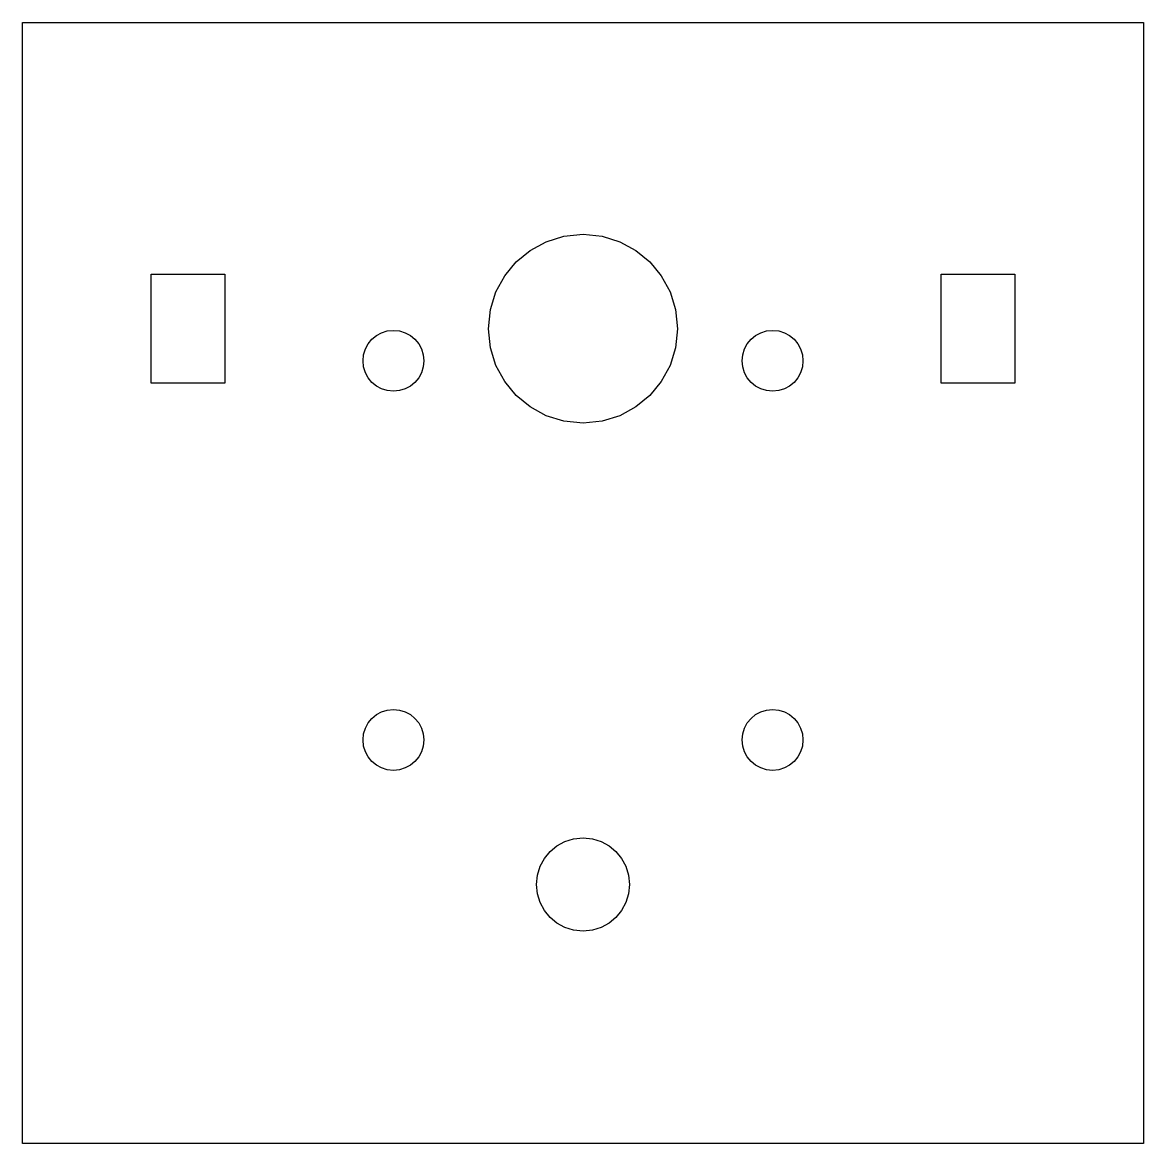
# Model space of a CAD drawing. Extents: x 0.1 to 34.9, y 0.1 to 34.9.
import ezdxf

# ---------------------------------------------------------------- set-up
doc = ezdxf.new("R2010")
doc.units = 0
doc.layers.add('Layer_1', color=7, linetype='CONTINUOUS')

msp = doc.modelspace()

# ---------------------------------------------------------------- linework, layer by layer
at = {"layer": 'Layer_1', "color": 7}
for points in [[(0.050186, 34.949812), (4.41264, 34.949812), (8.775094, 34.949812), (13.137547, 34.949812), (17.500001, 34.949812), (21.862455, 34.949812), (26.224908, 34.949812), (30.587362, 34.949812), (34.949816, 34.949812), (34.949816, 30.58736), (34.949816, 26.224904), (34.949816, 21.862451), (34.949816, 17.499998), (34.949816, 13.137531), (34.949816, 8.775081), (34.949816, 4.412631), (34.949816, 0.050181), (30.587362, 0.050181), (26.224908, 0.050181), (21.862455, 0.050181), (17.500001, 0.050181), (13.137547, 0.050181), (8.775094, 0.050181), (4.41264, 0.050181), (0.050186, 0.050181), (0.050186, 4.412631), (0.050186, 8.775081), (0.050186, 13.137531), (0.050186, 17.499998), (0.050186, 21.862451), (0.050186, 26.224904), (0.050186, 30.58736), (0.050186, 34.949812)], [(20.439356, 25.416182), (20.379639, 24.8238), (20.208367, 24.272053), (19.937361, 23.77276), (19.578439, 23.337742), (19.143422, 22.978821), (18.644131, 22.707817), (18.092383, 22.536545), (17.500001, 22.476826), (16.907618, 22.536545), (16.355871, 22.707817), (15.856579, 22.978823), (15.421562, 23.337742), (15.062641, 23.77276), (14.791634, 24.272053), (14.620362, 24.8238), (14.560645, 25.416182), (14.620363, 26.008564), (14.791635, 26.560311), (15.062641, 27.059604), (15.421563, 27.494622), (15.856579, 27.853541), (16.355871, 28.124547), (16.907618, 28.29582), (17.500001, 28.355538), (18.092383, 28.29582), (18.64413, 28.124547), (19.143422, 27.853541), (19.578439, 27.494622), (19.93736, 27.059604), (20.208367, 26.560311), (20.379639, 26.008564), (20.439356, 25.416182)], [(4.053059, 27.116131), (4.339794, 27.116131), (4.62653, 27.116131), (4.913265, 27.116131), (5.200001, 27.116131), (5.486736, 27.116131), (5.773472, 27.116131), (6.060207, 27.116131), (6.346943, 27.116131), (6.346943, 26.691141), (6.346943, 26.266151), (6.346943, 25.841164), (6.346943, 25.416174), (6.346943, 24.991184), (6.346943, 24.566196), (6.346943, 24.141206), (6.346943, 23.716217), (6.060207, 23.716217), (5.773472, 23.716217), (5.486736, 23.716217), (5.200001, 23.716217), (4.913265, 23.716217), (4.62653, 23.716217), (4.339794, 23.716217), (4.053059, 23.716217), (4.053059, 24.141206), (4.053059, 24.566196), (4.053059, 24.991184), (4.053059, 25.416174), (4.053059, 25.841164), (4.053059, 26.266151), (4.053059, 26.691141), (4.053059, 27.116131)], [(28.653017, 27.113167), (28.939763, 27.113167), (29.22651, 27.113167), (29.513256, 27.113167), (29.800002, 27.113167), (30.086748, 27.113167), (30.373494, 27.113167), (30.660241, 27.113167), (30.946987, 27.113167), (30.946987, 26.688922), (30.946987, 26.264675), (30.946987, 25.840427), (30.946987, 25.416182), (30.946987, 24.991937), (30.946987, 24.567689), (30.946987, 24.143445), (30.946987, 23.719197), (30.660241, 23.719197), (30.373494, 23.719197), (30.086748, 23.719197), (29.800002, 23.719197), (29.513256, 23.719197), (29.22651, 23.719197), (28.939763, 23.719197), (28.653017, 23.719197), (28.653017, 24.143445), (28.653017, 24.567689), (28.653017, 24.991937), (28.653017, 25.416182), (28.653017, 25.840427), (28.653017, 26.264675), (28.653017, 26.688922), (28.653017, 27.113167)], [(12.547868, 24.416176), (12.528612, 24.225148), (12.473381, 24.047224), (12.385989, 23.886213), (12.270246, 23.745932), (12.129964, 23.630187), (11.968955, 23.542794), (11.791031, 23.487563), (11.600002, 23.468315), (11.408973, 23.487563), (11.231049, 23.542794), (11.07004, 23.630187), (10.929758, 23.745932), (10.814015, 23.886213), (10.726622, 24.047224), (10.671391, 24.225148), (10.652135, 24.416176), (10.671391, 24.607203), (10.726623, 24.785128), (10.814016, 24.946135), (10.929759, 25.08642), (11.07004, 25.202162), (11.231049, 25.289555), (11.408973, 25.344785), (11.600002, 25.364033), (11.79103, 25.344785), (11.968954, 25.289555), (12.129963, 25.202162), (12.270244, 25.086417), (12.385988, 24.946135), (12.47338, 24.785128), (12.528612, 24.607203), (12.547868, 24.416176)], [(24.347867, 24.416176), (24.328611, 24.225148), (24.273381, 24.047224), (24.185988, 23.886213), (24.070245, 23.745932), (23.929963, 23.630187), (23.768954, 23.542794), (23.59103, 23.487563), (23.400001, 23.468315), (23.208973, 23.487563), (23.031048, 23.542794), (22.870039, 23.630187), (22.729757, 23.745932), (22.614014, 23.886213), (22.526622, 24.047224), (22.471391, 24.225148), (22.452135, 24.416176), (22.471394, 24.607203), (22.526625, 24.785128), (22.614018, 24.946135), (22.729761, 25.086417), (22.870043, 25.202162), (23.031051, 25.289555), (23.208976, 25.344785), (23.400004, 25.364033), (23.591032, 25.344785), (23.768956, 25.289555), (23.929965, 25.202162), (24.070246, 25.086417), (24.18599, 24.946135), (24.273382, 24.785128), (24.328614, 24.607203), (24.347867, 24.416176)], [(12.547868, 12.616182), (12.528612, 12.425146), (12.473382, 12.247233), (12.385989, 12.086225), (12.270246, 11.945933), (12.129964, 11.830193), (11.968955, 11.742789), (11.79103, 11.687558), (11.600001, 11.668367), (11.408972, 11.687558), (11.231047, 11.742789), (11.070038, 11.830193), (10.929756, 11.945933), (10.814013, 12.086225), (10.726621, 12.247233), (10.67139, 12.425146), (10.652134, 12.616182), (10.671393, 12.807218), (10.726624, 12.985131), (10.814017, 13.146139), (10.929759, 13.286432), (11.070041, 13.402171), (11.23105, 13.489575), (11.408974, 13.544806), (11.600003, 13.563997), (11.791031, 13.544806), (11.968956, 13.489575), (12.129964, 13.402171), (12.270246, 13.286432), (12.385989, 13.146139), (12.473381, 12.985131), (12.528612, 12.807218), (12.547868, 12.616182)], [(24.347867, 12.616182), (24.328611, 12.425146), (24.273381, 12.247233), (24.185989, 12.086225), (24.070246, 11.945933), (23.929964, 11.830193), (23.768955, 11.742789), (23.591029, 11.687558), (23.400001, 11.668367), (23.208972, 11.687558), (23.031047, 11.742789), (22.870038, 11.830193), (22.729756, 11.945933), (22.614013, 12.086225), (22.52662, 12.247233), (22.47139, 12.425146), (22.452134, 12.616182), (22.471393, 12.807218), (22.526624, 12.985131), (22.614016, 13.146139), (22.729759, 13.286432), (22.87004, 13.402171), (23.031049, 13.489575), (23.208973, 13.544806), (23.400002, 13.563997), (23.591031, 13.544806), (23.768955, 13.489575), (23.929964, 13.402171), (24.070245, 13.286432), (24.185988, 13.146139), (24.27338, 12.985131), (24.328611, 12.807218), (24.347867, 12.616182)], [(18.949309, 8.116177), (18.919867, 7.824077), (18.83542, 7.552043), (18.701795, 7.305861), (18.524822, 7.091344), (18.310328, 6.914362), (18.064141, 6.780758), (17.792089, 6.696289), (17.500001, 6.666853), (17.207912, 6.696289), (16.935861, 6.780758), (16.689673, 6.914362), (16.475179, 7.091344), (16.298206, 7.305861), (16.164581, 7.552043), (16.080134, 7.824077), (16.050692, 8.116177), (16.080139, 8.408249), (16.16459, 8.680311), (16.298216, 8.926494), (16.47519, 9.140982), (16.689683, 9.317964), (16.935868, 9.451568), (17.207916, 9.536037), (17.500001, 9.565473), (17.792085, 9.536037), (18.064134, 9.451568), (18.310318, 9.317964), (18.524812, 9.140982), (18.701785, 8.926494), (18.835411, 8.680311), (18.919862, 8.408249), (18.949309, 8.116177)]]:
    msp.add_lwpolyline(points, close=True, dxfattribs=at)

doc.saveas('drawing.dxf')
